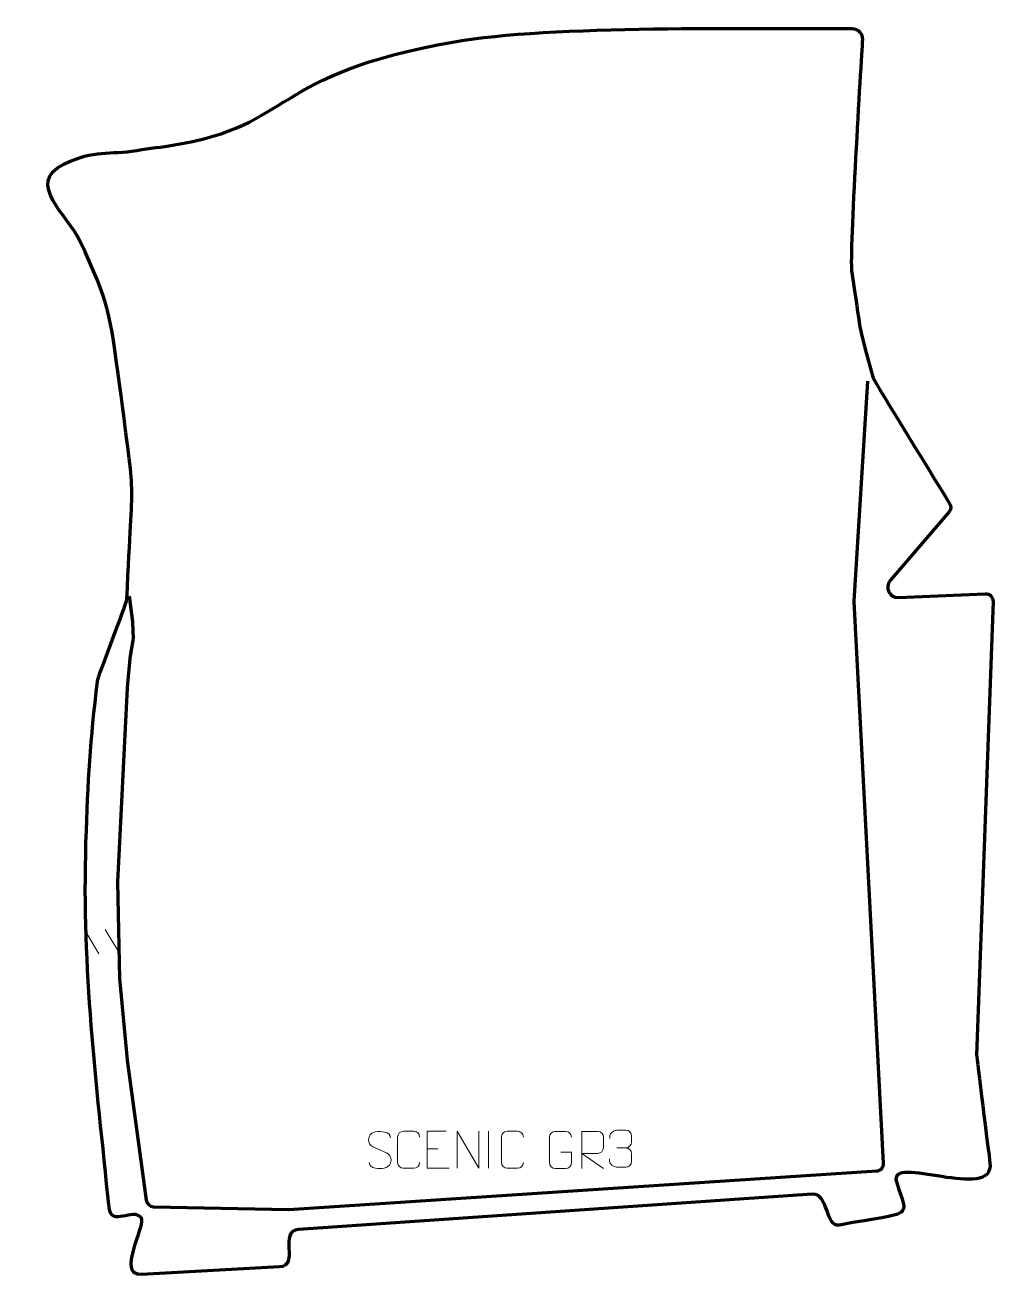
# Model space of a CAD drawing. Header units: millimetres. Extents: x -695 to -41, y -393 to 451.
import ezdxf

# ---------------------------------------------------------------- set-up
doc = ezdxf.new("R2010")
doc.units = ezdxf.units.MM
doc.header["$MEASUREMENT"] = 0
for name, color, linetype in [('layer 1', 7, 'Continuous'), ('layer 2', 7, 'Continuous'), ('layer 3', 7, 'Continuous')]:
    doc.layers.add(name, color=color, linetype=linetype)

msp = doc.modelspace()

# ---------------------------------------------------------------- linework, layer by layer
at = {"layer": 'layer 1', "color": 250, "lineweight": 9}
for points in [[(-654.5392, -159.0891), (-654.5392, -159.0891), (-644.7742, -175.3145), (-644.7742, -175.3145)], [(-640.5365, -159.0891), (-640.5365, -159.0891), (-630.7715, -175.3145), (-630.7715, -175.3145)], [(-382.0322, -294.9649), (-382.0322, -294.9649), (-382.0322, -319.939), (-382.0322, -319.939)], [(-423.4651, -306.8549), (-423.4651, -306.8549), (-416.297, -306.8549), (-416.297, -306.8549)], [(-295.6977, -306.2117), (-295.6977, -306.2117), (-289.5013, -306.2117), (-289.5013, -306.2117)]]:
    msp.add_open_spline(points, degree=3, dxfattribs=at)
for points, knots in [([(-455.4548, -307.4738), (-459.7031, -306.0034), (-464.6112, -304.2076), (-462.6061, -298.6873), (-462.6061, -298.6873), (-461.1026, -294.5474), (-455.889, -294.9359), (-452.2854, -295.537), (-452.2854, -295.537), (-449.4248, -296.0142), (-448.5601, -297.2274), (-448.2495, -299.3115)], [0, 0, 0, 0, 0.25, 0.25, 0.25, 0.25, 0.5, 0.5, 0.5, 0.5, 1, 1, 1, 1]), ([(-428.6092, -316.111), (-428.749, -318.4344), (-430.4262, -319.914), (-432.5739, -319.9248), (-432.5739, -319.9248), (-434.9058, -319.9244), (-437.2377, -319.9244), (-439.5692, -319.9248), (-439.5692, -319.9248), (-441.4942, -320.0302), (-443.4663, -318.1457), (-443.4551, -316.1284), (-443.4551, -316.1284), (-443.4547, -310.3583), (-443.4547, -304.5886), (-443.4551, -298.8193), (-443.4551, -298.8193), (-443.4509, -296.6812), (-441.7042, -294.962), (-439.5518, -294.9755), (-439.5518, -294.9755), (-437.2261, -294.9755), (-434.9, -294.9755), (-432.5739, -294.9755), (-432.5739, -294.9755), (-430.6273, -294.94), (-428.6359, -296.4315), (-428.6092, -298.8691)], [0, 0, 0, 0, 0.125, 0.125, 0.125, 0.125, 0.25, 0.25, 0.25, 0.25, 0.375, 0.375, 0.375, 0.375, 0.5, 0.5, 0.5, 0.5, 0.625, 0.625, 0.625, 0.625, 0.75, 0.75, 0.75, 0.75, 1, 1, 1, 1]), ([(-410.5912, -294.9752), (-410.5912, -294.9752), (-423.4651, -294.9752), (-423.4651, -294.9752), (-423.4651, -294.9752), (-423.4651, -294.9752), (-423.4651, -319.9288), (-423.4651, -319.9288), (-423.4651, -319.9288), (-423.4651, -319.9288), (-408.5993, -319.9288), (-408.5993, -319.9288)], [0, 0, 0, 0, 0.25, 0.25, 0.25, 0.25, 0.5, 0.5, 0.5, 0.5, 1, 1, 1, 1]), ([(-403.3596, -319.9287), (-403.3596, -319.9287), (-403.3596, -294.9752), (-403.3596, -294.9752), (-403.3596, -294.9752), (-403.3596, -294.9752), (-388.7048, -319.9287), (-388.7048, -319.9287), (-388.7048, -319.9287), (-388.7048, -319.9287), (-388.7048, -294.9752), (-388.7048, -294.9752)], [0, 0, 0, 0, 0.25, 0.25, 0.25, 0.25, 0.5, 0.5, 0.5, 0.5, 1, 1, 1, 1]), ([(-358.6092, -316.111), (-358.749, -318.4344), (-360.4262, -319.914), (-362.5739, -319.9248), (-362.5739, -319.9248), (-364.9058, -319.9244), (-367.2377, -319.9244), (-369.5692, -319.9248), (-369.5692, -319.9248), (-371.4942, -320.0302), (-373.4663, -318.1457), (-373.4551, -316.1284), (-373.4551, -316.1284), (-373.4547, -310.3583), (-373.4547, -304.5886), (-373.4551, -298.8193), (-373.4551, -298.8193), (-373.4509, -296.6812), (-371.7042, -294.962), (-369.5518, -294.9755), (-369.5518, -294.9755), (-367.2261, -294.9755), (-364.9, -294.9755), (-362.5739, -294.9755), (-362.5739, -294.9755), (-360.6273, -294.94), (-358.6359, -296.4315), (-358.6092, -298.8691)], [0, 0, 0, 0, 0.125, 0.125, 0.125, 0.125, 0.25, 0.25, 0.25, 0.25, 0.375, 0.375, 0.375, 0.375, 0.5, 0.5, 0.5, 0.5, 0.625, 0.625, 0.625, 0.625, 0.75, 0.75, 0.75, 0.75, 1, 1, 1, 1]), ([(-300.4074, -299.9665), (-300.4074, -299.9665), (-300.4074, -298.1093), (-300.4074, -298.1093), (-300.4074, -298.1093), (-300.4217, -296.3674), (-297.7572, -294.2493), (-295.6981, -294.272), (-295.6981, -294.272), (-293.634, -294.272), (-291.57, -294.272), (-289.5063, -294.272), (-289.5063, -294.272), (-287.3118, -294.2632), (-285.7135, -296.11), (-285.6691, -298.0221), (-285.6691, -298.0221), (-285.6695, -299.4572), (-285.6695, -300.8923), (-285.6691, -302.3278), (-285.6691, -302.3278), (-285.7177, -303.9813), (-287.3203, -306.2113), (-289.5186, -306.2013), (-289.5186, -306.2013), (-287.3149, -306.2125), (-285.7069, -308.0157), (-285.6529, -310.0752), (-285.6529, -310.0752), (-285.6533, -311.8599), (-285.6533, -313.6446), (-285.6529, -315.4297), (-285.6529, -315.4297), (-285.6428, -317.4911), (-287.6977, -319.2542), (-289.5186, -319.2461), (-289.5186, -319.2461), (-291.5839, -319.2458), (-293.6491, -319.2458), (-295.7147, -319.2461), (-295.7147, -319.2461), (-297.8833, -319.2346), (-300.4143, -316.8344), (-300.4329, -315.3726), (-300.4329, -315.3726), (-300.4329, -315.3726), (-300.4329, -313.464), (-300.4329, -313.464)], [0, 0, 0, 0, 0.07692308, 0.07692308, 0.07692308, 0.07692308, 0.15384615, 0.15384615, 0.15384615, 0.15384615, 0.23076923, 0.23076923, 0.23076923, 0.23076923, 0.30769231, 0.30769231, 0.30769231, 0.30769231, 0.38461538, 0.38461538, 0.38461538, 0.38461538, 0.46153846, 0.46153846, 0.46153846, 0.46153846, 0.53846154, 0.53846154, 0.53846154, 0.53846154, 0.61538462, 0.61538462, 0.61538462, 0.61538462, 0.69230769, 0.69230769, 0.69230769, 0.69230769, 0.76923077, 0.76923077, 0.76923077, 0.76923077, 0.84615385, 0.84615385, 0.84615385, 0.84615385, 1, 1, 1, 1]), ([(-333.3362, -309.0753), (-333.3362, -309.0753), (-326.1681, -309.0753), (-326.1681, -309.0753), (-326.1681, -309.0753), (-326.1681, -309.0753), (-326.1681, -316.2434), (-326.1681, -316.2434), (-326.1681, -316.2434), (-326.3078, -318.5668), (-327.985, -320.0464), (-330.1328, -320.0572), (-330.1328, -320.0572), (-332.4646, -320.0568), (-334.7966, -320.0568), (-337.1281, -320.0572), (-337.1281, -320.0572), (-339.053, -320.1626), (-341.0252, -318.2781), (-341.014, -316.2608), (-341.014, -316.2608), (-341.0136, -310.4907), (-341.0136, -304.721), (-341.014, -298.9517), (-341.014, -298.9517), (-341.0098, -296.8136), (-339.263, -295.0944), (-337.1107, -295.1078), (-337.1107, -295.1078), (-334.785, -295.1078), (-332.4589, -295.1078), (-330.1328, -295.1078), (-330.1328, -295.1078), (-328.1861, -295.0724), (-326.1947, -296.5639), (-326.1681, -299.0016)], [0, 0, 0, 0, 0.1, 0.1, 0.1, 0.1, 0.2, 0.2, 0.2, 0.2, 0.3, 0.3, 0.3, 0.3, 0.4, 0.4, 0.4, 0.4, 0.5, 0.5, 0.5, 0.5, 0.6, 0.6, 0.6, 0.6, 0.7, 0.7, 0.7, 0.7, 0.8, 0.8, 0.8, 0.8, 1, 1, 1, 1]), ([(-319.3056, -320.0577), (-319.3056, -320.0577), (-319.3056, -295.1042), (-319.3056, -295.1042), (-319.3056, -295.1042), (-315.7108, -295.1042), (-312.1153, -295.1042), (-308.5201, -295.1042), (-308.5201, -295.1042), (-306.1948, -295.1419), (-304.6375, -296.6319), (-304.6416, -298.9983), (-304.6416, -298.9983), (-304.642, -301.0338), (-304.642, -304.0932), (-304.6416, -306.1292), (-304.6416, -306.1292), (-304.6481, -308.0047), (-306.4604, -309.9465), (-308.4699, -309.9656), (-308.4699, -309.9656), (-308.4699, -309.9656), (-319.3056, -309.9656), (-319.3056, -309.9656), (-319.3056, -309.9656), (-319.3056, -309.9656), (-304.6509, -320.0577), (-304.6509, -320.0577)], [0, 0, 0, 0, 0.125, 0.125, 0.125, 0.125, 0.25, 0.25, 0.25, 0.25, 0.375, 0.375, 0.375, 0.375, 0.5, 0.5, 0.5, 0.5, 0.625, 0.625, 0.625, 0.625, 0.75, 0.75, 0.75, 0.75, 1, 1, 1, 1]), ([(-455.4548, -307.4739), (-451.4362, -309.1206), (-446.4067, -311.0089), (-448.2407, -316.3692), (-448.2407, -316.3692), (-449.7005, -320.6356), (-454.6113, -320.3789), (-458.3374, -319.8242), (-458.3374, -319.8242), (-461.0874, -319.4144), (-462.3083, -318.2009), (-462.6863, -316.0887)], [0, 0, 0, 0, 0.25, 0.25, 0.25, 0.25, 0.5, 0.5, 0.5, 0.5, 1, 1, 1, 1])]:
    msp.add_open_spline(points, degree=3, knots=knots, dxfattribs=at)
at = {"layer": 'layer 2', "color": 230, "lineweight": 200}
msp.add_open_spline([(-657.678, 305.1444), (-637.9654, 263.091), (-637.1742, 256.0989), (-630.9619, 208.6605), (-630.9619, 208.6605), (-619.5483, 121.5021), (-621.9757, 155.7955), (-625.994, 63.4256), (-625.994, 63.4256), (-626.1061, 60.8494), (-645.5356, 11.2129), (-645.8513, 8.4244), (-645.8513, 8.4244), (-650.4627, -32.2999), (-652.267, -57.776), (-653.5459, -100.3846), (-653.5459, -100.3846), (-656.1706, -187.8125), (-646.724, -259.5795), (-637.9619, -346.5265), (-637.9619, -346.5265), (-636.6388, -359.6556), (-621.5756, -346.5379), (-616.4406, -353.1207), (-616.4406, -353.1207), (-612.451, -358.2355), (-633.5604, -392.5165), (-616.0315, -391.5553), (-616.0315, -391.5553), (-616.0315, -391.5553), (-523.1258, -386.4605), (-523.1258, -386.4605), (-523.1258, -386.4605), (-509.1266, -385.6929), (-524.1832, -362.2389), (-510.3096, -361.2822), (-510.3096, -361.2822), (-510.3096, -361.2822), (-163.8781, -337.3905), (-163.8781, -337.3905), (-163.8781, -337.3905), (-152.6905, -336.619), (-155.0449, -359.9695), (-145.5145, -358.1944), (-145.5145, -358.1944), (-94.3653, -348.6677), (-99.0763, -354.926), (-107.0616, -329.1783), (-107.0616, -329.1783), (-113.1366, -309.5904), (-40.599, -343.4471), (-44.0011, -316.2306), (-44.0011, -316.2306), (-44.8744, -309.2443), (-53.0549, -244.7114), (-53.0147, -243.6032), (-53.0147, -243.6032), (-53.0147, -243.6032), (-41.9368, 62.0832), (-41.9368, 62.0832), (-41.9368, 62.0832), (-41.8305, 65.0172), (-44.2205, 67.3886), (-47.1536, 67.2594), (-47.1536, 67.2594), (-47.1536, 67.2594), (-105.6377, 64.683), (-105.6377, 64.683), (-105.6377, 64.683), (-111.7654, 64.4131), (-115.2524, 71.5969), (-111.2497, 76.2444), (-111.2497, 76.2444), (-111.2497, 76.2444), (-71.6402, 122.234), (-71.6402, 122.234), (-71.6402, 122.234), (-70.1969, 123.9098), (-70.0105, 126.2277), (-71.1675, 128.1126), (-71.1675, 128.1126), (-76.2805, 136.4424), (-122.1997, 210.6395), (-122.7148, 212.4425), (-122.7148, 212.4425), (-133.5275, 250.2893), (-130.8991, 242.972), (-137.2756, 285.0652), (-137.2756, 285.0652), (-138.8293, 295.3218), (-130.9331, 425.6097), (-130.0286, 440.7052), (-130.0286, 440.7052), (-129.7857, 444.7596), (-132.9746, 448.1355), (-137.0362, 448.1238), (-137.0362, 448.1238), (-200.039, 447.9428), (-341.8363, 450.5068), (-404.988, 439.2713), (-404.988, 439.2713), (-531.9514, 416.6828), (-511.1731, 383.2945), (-595.1247, 369.4649), (-595.1247, 369.4649), (-601.7432, 368.3746), (-610.4708, 367.4954), (-619.2128, 366.0384), (-619.2128, 366.0384), (-638.0651, 362.8963), (-647.5339, 366.9609), (-668.547, 356.6548), (-668.547, 356.6548), (-694.6634, 343.8457), (-665.6983, 322.27), (-657.678, 305.1444)], degree=3, knots=[0, 0, 0, 0, 0.03333333, 0.03333333, 0.03333333, 0.03333333, 0.06666667, 0.06666667, 0.06666667, 0.06666667, 0.1, 0.1, 0.1, 0.1, 0.13333333, 0.13333333, 0.13333333, 0.13333333, 0.16666667, 0.16666667, 0.16666667, 0.16666667, 0.2, 0.2, 0.2, 0.2, 0.23333333, 0.23333333, 0.23333333, 0.23333333, 0.26666667, 0.26666667, 0.26666667, 0.26666667, 0.3, 0.3, 0.3, 0.3, 0.33333333, 0.33333333, 0.33333333, 0.33333333, 0.36666667, 0.36666667, 0.36666667, 0.36666667, 0.4, 0.4, 0.4, 0.4, 0.43333333, 0.43333333, 0.43333333, 0.43333333, 0.46666667, 0.46666667, 0.46666667, 0.46666667, 0.5, 0.5, 0.5, 0.5, 0.53333333, 0.53333333, 0.53333333, 0.53333333, 0.56666667, 0.56666667, 0.56666667, 0.56666667, 0.6, 0.6, 0.6, 0.6, 0.63333333, 0.63333333, 0.63333333, 0.63333333, 0.66666667, 0.66666667, 0.66666667, 0.66666667, 0.7, 0.7, 0.7, 0.7, 0.73333333, 0.73333333, 0.73333333, 0.73333333, 0.76666667, 0.76666667, 0.76666667, 0.76666667, 0.8, 0.8, 0.8, 0.8, 0.83333333, 0.83333333, 0.83333333, 0.83333333, 0.86666667, 0.86666667, 0.86666667, 0.86666667, 0.9, 0.9, 0.9, 0.9, 0.93333333, 0.93333333, 0.93333333, 0.93333333, 1, 1, 1, 1], dxfattribs=at)
at = {"layer": 'layer 3', "color": 142, "lineweight": 200}
msp.add_open_spline([(-624.4717, 65.5954), (-624.4717, 65.5954), (-622.2115, 48.3828), (-622.2115, 48.3828), (-622.2115, 48.3828), (-622.1885, 48.2077), (-622.1765, 48.0575), (-622.1712, 47.881), (-622.1712, 47.881), (-622.1712, 47.881), (-621.8407, 36.8094), (-621.8407, 36.8094), (-621.8407, 36.8094), (-621.8304, 36.4637), (-621.8508, 36.1679), (-621.9084, 35.8269), (-621.9084, 35.8269), (-621.9084, 35.8269), (-623.9095, 23.9864), (-623.9095, 23.9864), (-623.9095, 23.9864), (-623.9326, 23.8496), (-623.9478, 23.7322), (-623.96, 23.594), (-623.96, 23.594), (-623.96, 23.594), (-625.6982, 3.9517), (-625.6982, 3.9517), (-625.6982, 3.9517), (-625.7039, 3.8869), (-625.7078, 3.8316), (-625.711, 3.7667), (-625.711, 3.7667), (-625.711, 3.7667), (-632.4, -126.8392), (-632.4, -126.8392), (-632.4, -126.8392), (-632.4065, -126.9668), (-632.408, -127.0758), (-632.4053, -127.2036), (-632.4053, -127.2036), (-632.4053, -127.2036), (-631.0022, -191.747), (-631.0022, -191.747), (-631.0022, -191.747), (-630.9994, -191.8769), (-630.9929, -191.9875), (-630.9805, -192.1169), (-630.9805, -192.1169), (-630.9805, -192.1169), (-625.7158, -246.8687), (-625.7158, -246.8687), (-625.7158, -246.8687), (-625.7093, -246.9368), (-625.7026, -246.9947), (-625.6934, -247.0625), (-625.6934, -247.0625), (-625.6934, -247.0625), (-612.8767, -341.5041), (-612.8767, -341.5041), (-612.8767, -341.5041), (-612.543, -343.9634), (-610.5049, -345.7803), (-608.0237, -345.8307), (-608.0237, -345.8307), (-608.0237, -345.8307), (-517.089, -347.6796), (-517.089, -347.6796), (-517.089, -347.6796), (-516.9388, -347.6827), (-516.8107, -347.6798), (-516.6608, -347.67), (-516.6608, -347.67), (-516.6608, -347.67), (-120.3383, -321.7245), (-120.3383, -321.7245), (-120.3383, -321.7245), (-117.613, -321.5461), (-115.5287, -319.2008), (-115.6717, -316.4734), (-115.6717, -316.4734), (-115.6717, -316.4734), (-135.5062, 61.7819), (-135.5062, 61.7819), (-135.5062, 61.7819), (-135.5167, 61.9817), (-135.5159, 62.1526), (-135.5036, 62.3523), (-135.5036, 62.3523), (-135.5036, 62.3523), (-126.3491, 210.4103), (-126.3491, 210.4103)], degree=3, knots=[0, 0, 0, 0, 0.04166667, 0.04166667, 0.04166667, 0.04166667, 0.08333333, 0.08333333, 0.08333333, 0.08333333, 0.125, 0.125, 0.125, 0.125, 0.16666667, 0.16666667, 0.16666667, 0.16666667, 0.20833333, 0.20833333, 0.20833333, 0.20833333, 0.25, 0.25, 0.25, 0.25, 0.29166667, 0.29166667, 0.29166667, 0.29166667, 0.33333333, 0.33333333, 0.33333333, 0.33333333, 0.375, 0.375, 0.375, 0.375, 0.41666667, 0.41666667, 0.41666667, 0.41666667, 0.45833333, 0.45833333, 0.45833333, 0.45833333, 0.5, 0.5, 0.5, 0.5, 0.54166667, 0.54166667, 0.54166667, 0.54166667, 0.58333333, 0.58333333, 0.58333333, 0.58333333, 0.625, 0.625, 0.625, 0.625, 0.66666667, 0.66666667, 0.66666667, 0.66666667, 0.70833333, 0.70833333, 0.70833333, 0.70833333, 0.75, 0.75, 0.75, 0.75, 0.79166667, 0.79166667, 0.79166667, 0.79166667, 0.83333333, 0.83333333, 0.83333333, 0.83333333, 0.875, 0.875, 0.875, 0.875, 0.91666667, 0.91666667, 0.91666667, 0.91666667, 1, 1, 1, 1], dxfattribs=at)

doc.saveas('drawing.dxf')
